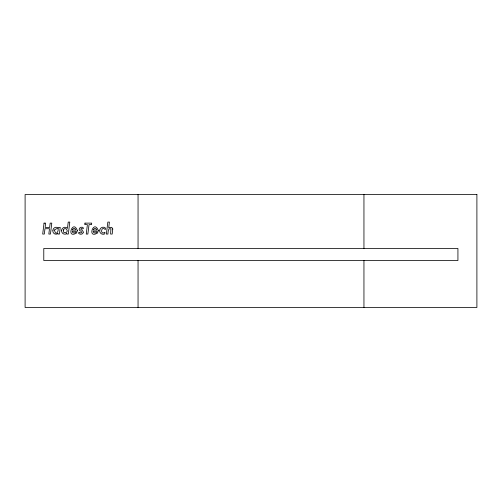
<?xml version="1.0" encoding="UTF-8"?>
<svg xmlns="http://www.w3.org/2000/svg" width="502" height="502" viewBox="0 0 502 502"><rect width="100%" height="100%" fill="white"/><g stroke="black" fill="none" stroke-linecap="round" stroke-linejoin="round"><path stroke-width="0.75" d="M138.05 248.408L43.781 248.465L43.781 260.513L457.931 260.513L457.931 248.465L138.05 248.408L138.05 194.525M363.95 194.525L363.95 248.408M363.95 260.513L363.95 307.475M138.05 260.513L138.05 307.475M77.402 230.725L77.383 231.278L72.225 231.278C72.206 233.072 74.842 233.524 75.739 232.144L76.906 232.79C65.511 239.969 72.966 218.364 77.402 230.725M98.354 230.725L98.336 231.278L93.177 231.278C93.159 233.072 95.794 233.524 96.691 232.144L97.859 232.79C86.463 239.969 93.918 218.364 98.354 230.725M112.755 229.075L112.191 234.057L110.628 234.057L110.904 228.755C107.936 227.607 108.125 232.42 107.936 234.057L106.368 234.057L107.842 222.091L109.405 222.091L108.683 227.952L109.631 227.406L111.475 227.35L112.605 228.328L112.755 229.075M52.917 230.192C52.045 233.053 55.716 235.645 57.937 233.336L57.843 234.057L59.412 234.057L60.234 227.387L58.665 227.387L58.558 228.266C56.839 226.126 53.105 227.544 52.917 230.192M61.677 230.123C60.805 233.022 64.632 235.67 66.841 233.342L66.753 234.057L68.316 234.057L69.791 222.091L68.222 222.091L67.45 228.397C65.793 226.132 61.941 227.425 61.677 230.123M99.779 230.085C99.019 232.909 102.213 235.3 104.749 233.901L104.949 232.25C99.716 235.821 101.26 224.965 105.269 229.621L105.47 228.027C103.519 226.226 100.099 227.469 99.779 230.085M44.038 223.12L42.695 234.057L44.314 234.057L44.967 228.717L49.485 228.717L48.826 234.057L50.451 234.057L51.794 223.12L50.175 223.12L49.648 227.406L45.13 227.406L45.651 223.12L44.038 223.12M84.976 223.12L84.794 224.626L87.404 224.626L86.244 234.057L87.863 234.057L89.03 224.626L91.527 224.626L91.709 223.12L84.976 223.12M63.334 229.998L63.704 232.376L65.9 232.727C69.471 230.92 64.953 226.157 63.334 229.998M54.58 229.991C55.829 239.592 62.041 223.93 54.58 229.991M83.238 232.181C83.181 234.679 79.479 234.88 78.4 232.947L79.429 232.231L80.082 232.796C82.447 233.643 81.588 230.769 79.805 230.682C77.402 228.46 81.876 225.643 83.558 228.121L82.673 229.006L81.519 228.448L80.684 229.15L82.912 231.108L83.238 232.181M72.577 229.345L72.307 230.023L75.815 230.023C75.758 228.354 73.317 227.933 72.577 229.345M93.535 229.345L93.265 230.023L96.767 230.023C96.717 228.354 94.269 227.933 93.535 229.345M476.9 194.525L25.1 194.525L25.1 307.475L476.9 307.475L476.9 194.525"/></g></svg>
